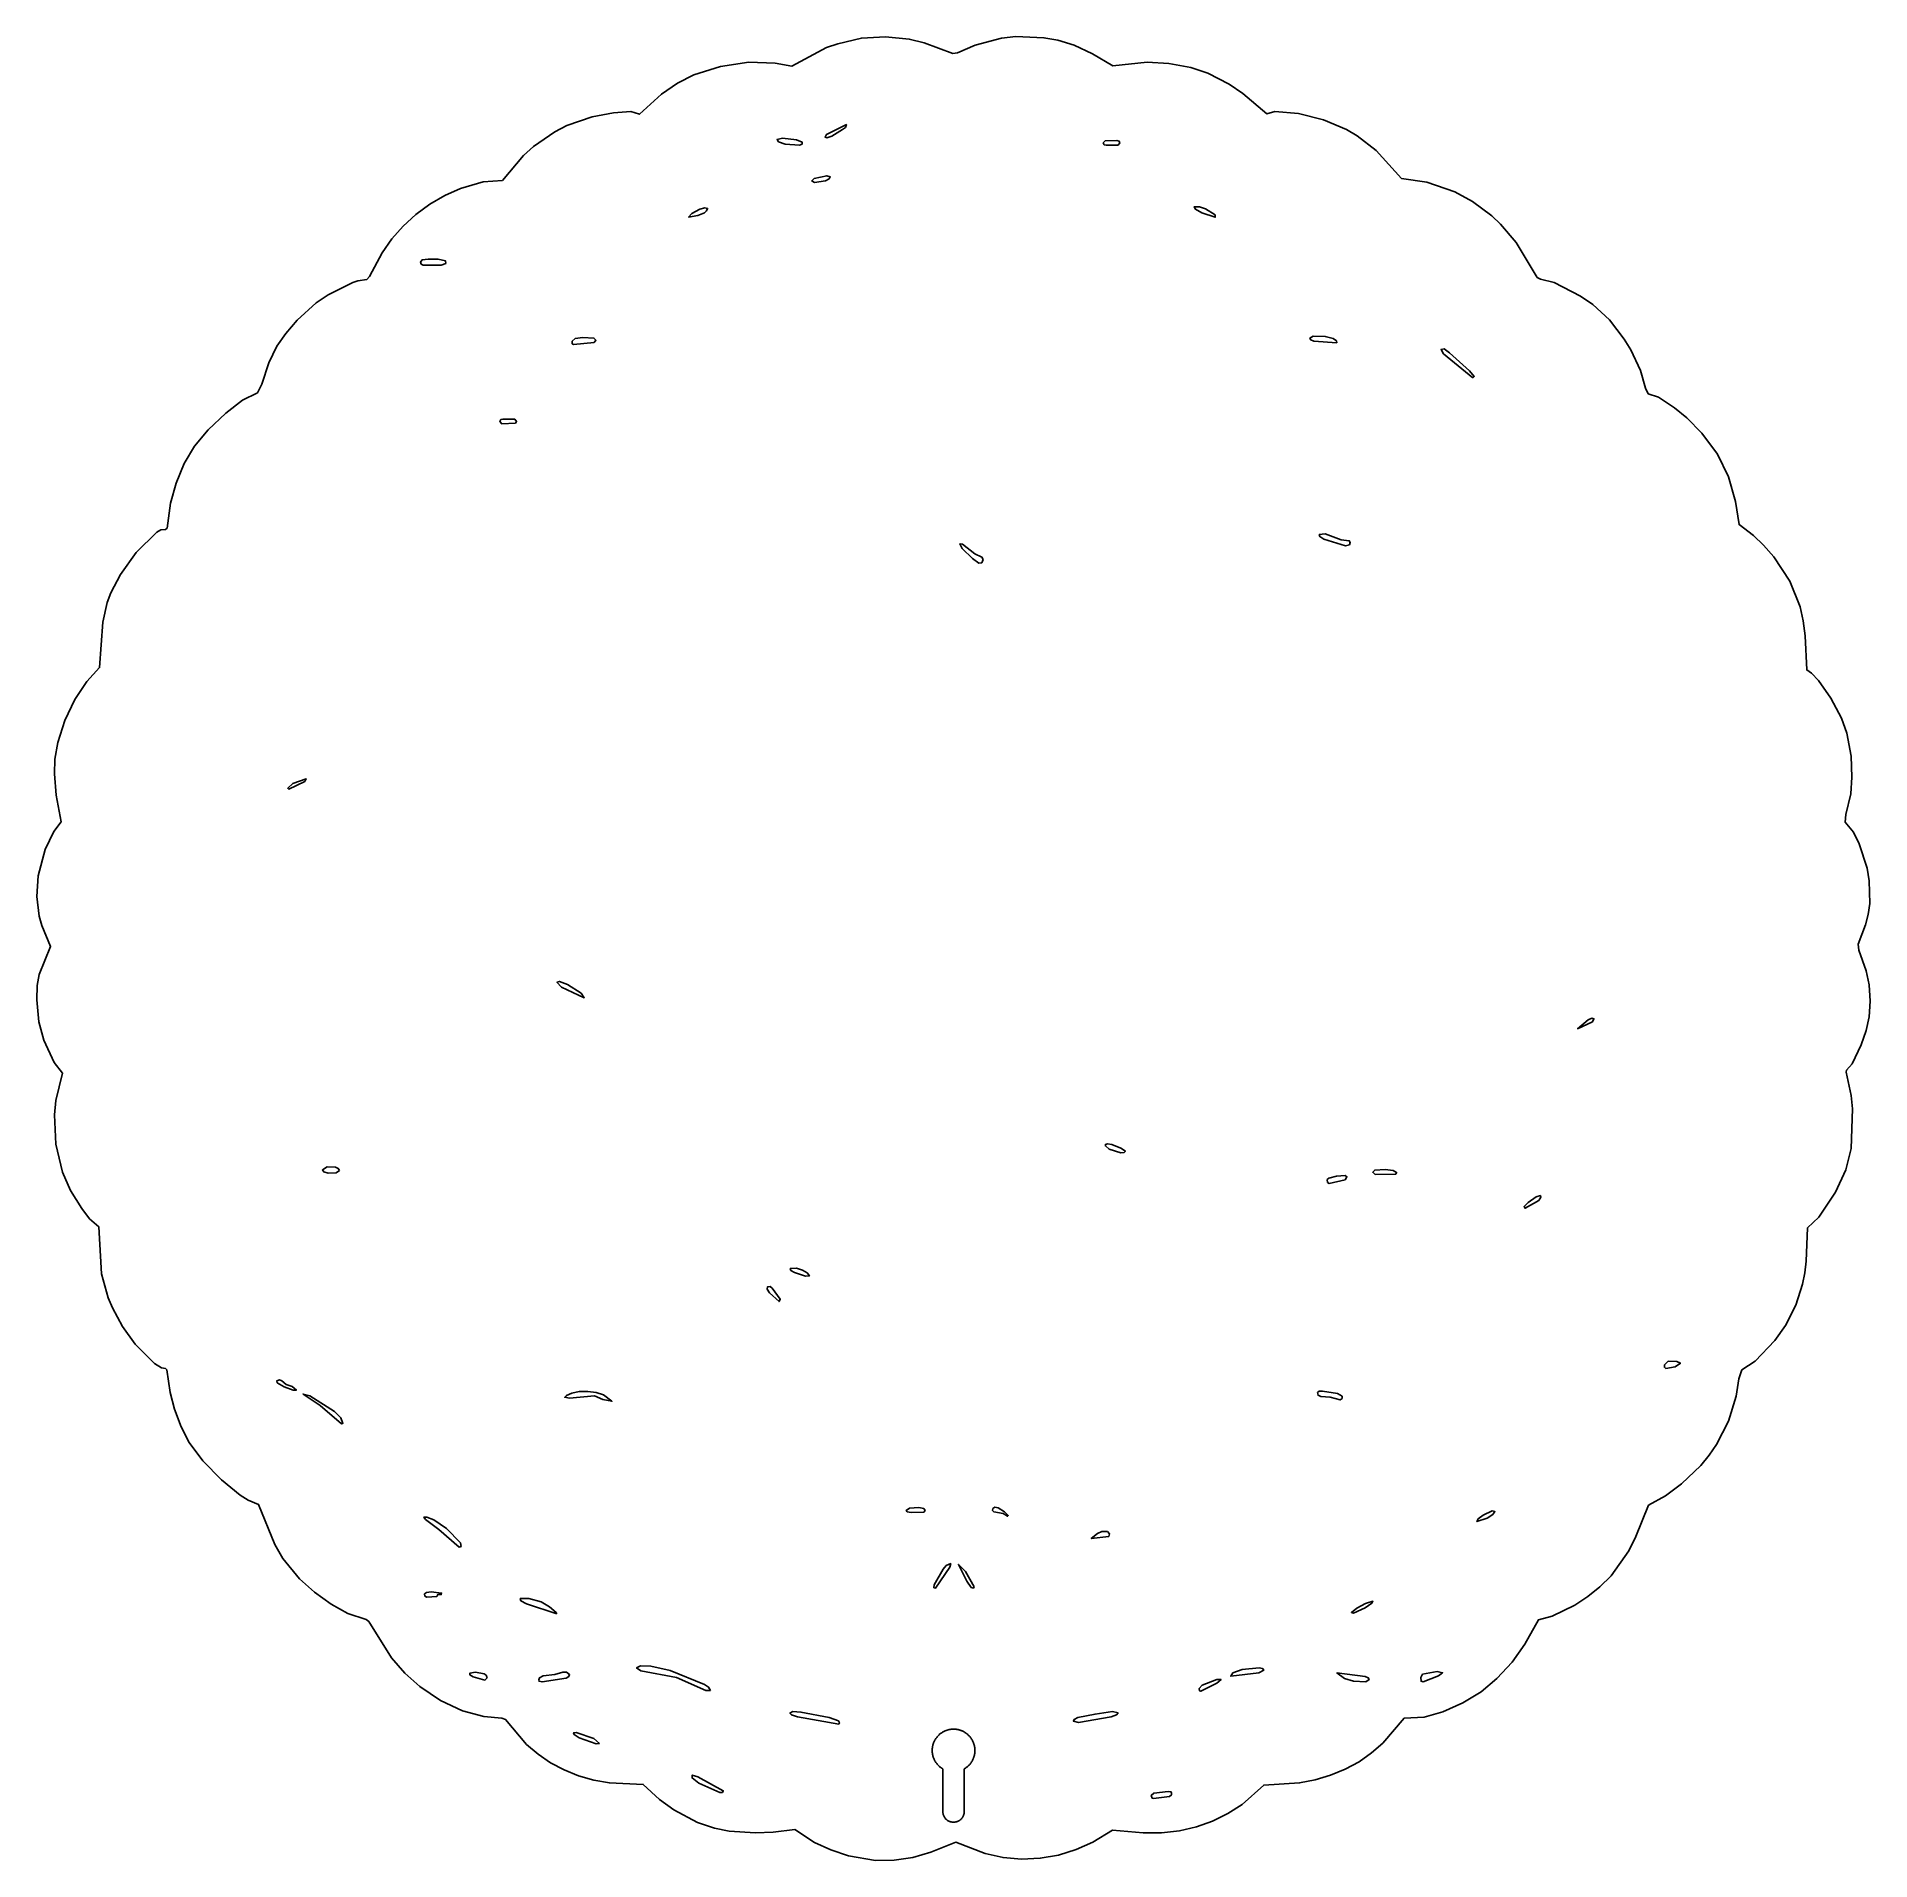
# Model space of a CAD drawing. Header units: millimetres. Extents: x 0 to 300, y 0 to 299.
import ezdxf

# ---------------------------------------------------------------- set-up
doc = ezdxf.new("R2010")
doc.units = ezdxf.units.MM
doc.layers.add('CUT', color=7, linetype='CONTINUOUS')

msp = doc.modelspace()

# ---------------------------------------------------------------- linework, layer by layer
at = {"layer": 'CUT'}
for points in [[(2.8925, 130.7673), (1.1862, 134.399), (0.332, 137.4312), (0.0289, 141.0234), (0.0893, 143.3508), (0.3949, 145.1378), (2.2672, 149.7374), (0.8342, 153.1729), (0.393, 154.7471), (0, 157.9512), (0.2407, 161.3163), (1.3791, 165.6251), (2.8024, 168.6228), (4.0169, 170.1855), (3.1733, 174.5273), (2.9013, 178.0625), (2.9935, 180.4386), (3.447, 183.1901), (4.6359, 186.7662), (6.2777, 190.2044), (8.2248, 193.1588), (10.2968, 195.4471), (10.8217, 202.918), (11.5514, 206.1197), (12.1438, 207.6804), (13.7288, 210.7253), (16.3203, 214.3196), (19.6834, 217.6228), (20.3275, 218.0282), (21.0902, 218.0932), (21.3639, 218.3211), (21.9167, 222.4233), (22.8303, 225.66), (24.18, 228.9104), (25.8361, 231.7552), (28.1035, 234.4155), (30.973, 237.1627), (33.7197, 239.2965), (36.1524, 240.502), (36.869, 241.9278), (38.0485, 245.3724), (39.3477, 248.1223), (40.8045, 250.2307), (42.6881, 252.3864), (45.8042, 255.2303), (47.7819, 256.5605), (51.7921, 258.5347), (52.6216, 258.8496), (54.0676, 259.0301), (54.502, 259.5281), (56.6019, 263.4262), (58.189, 265.711), (60.0209, 267.8137), (62.1243, 269.731), (64.4095, 271.4042), (66.8498, 272.835), (69.4429, 273.9914), (73.1489, 275.0831), (76.3083, 275.2889), (79.7623, 279.3628), (81.379, 280.8296), (84.9131, 283.2709), (86.8709, 284.2651), (91.0129, 285.6859), (94.5175, 286.3884), (97.3405, 286.5707), (98.7537, 286.1367), (102.3572, 289.4084), (104.9702, 291.2305), (107.6449, 292.6105), (112.0272, 293.9704), (116.6832, 294.6425), (120.9801, 294.524), (123.7146, 294.0171), (129.4114, 297.0546), (131.237, 297.6924), (135.1152, 298.6047), (139.0763, 298.8455), (142.9518, 298.4516), (145.4135, 297.8363), (150.0958, 296.0692), (150.8386, 296.1884), (153.7525, 297.4795), (158.0772, 298.5984), (160.4365, 298.8465), (165.0285, 298.6652), (167.3246, 298.2616), (169.9565, 297.4748), (172.9695, 296.0156), (176.3168, 294.0825), (181.9338, 294.6744), (185.4731, 294.4324), (189.0897, 293.7876), (191.8958, 292.8706), (195.3519, 291.0819), (197.5927, 289.5472), (201.538, 286.1936), (202.8494, 286.5732), (206.7577, 286.2349), (210.8137, 285.2057), (214.5883, 283.6249), (216.3583, 282.6001), (219.4444, 280.2099), (223.6338, 275.6189), (227.7782, 275.0166), (232.3544, 273.4107), (235.2158, 271.8426), (238.3929, 269.5128), (239.8478, 268.1208), (242.4159, 265.1298), (245.8342, 259.3934), (246.3641, 259.0858), (248.612, 258.5574), (252.9367, 256.3192), (254.9416, 254.9315), (257.6684, 252.417), (260.1083, 249.2494), (261.1599, 247.518), (262.7603, 244.1668), (263.5825, 241.259), (264.0287, 240.324), (265.7028, 239.7786), (268.3446, 238.0477), (270.3674, 236.3927), (272.8399, 233.8862), (275.367, 230.4404), (277.1818, 226.7198), (278.3128, 222.6968), (278.9079, 218.8786), (281.2573, 217.1256), (282.9244, 215.5217), (284.6349, 213.5944), (287.2342, 209.6349), (288.917, 205.394), (289.4379, 203.1057), (289.7477, 200.6605), (289.9961, 195.0644), (290.8072, 194.5202), (291.9298, 193.3366), (293.9733, 190.4721), (295.6817, 187.1806), (296.5446, 184.7147), (297.2718, 180.9577), (297.3957, 177.51), (297.2104, 174.7746), (296.4209, 171.4014), (296.3019, 170.1048), (297.65, 168.5107), (298.5944, 166.5984), (299.8947, 162.5767), (300.2373, 160.5251), (300.3584, 156.7783), (300.085, 154.992), (299.6516, 153.2854), (298.4235, 150.1527), (298.5147, 149.1764), (299.7505, 145.7721), (300.2328, 143.4505), (300.418, 140.8184), (300.2061, 138.2474), (299.7163, 135.9768), (298.895, 133.6325), (297.4365, 130.5305), (296.5154, 129.497), (296.4341, 129.1319), (297.2989, 125.3501), (297.4853, 123.1445), (297.3002, 116.6689), (296.419, 113.1753), (294.7067, 109.5038), (291.9791, 105.3812), (290.1283, 103.6743), (289.929, 98.2116), (289.6863, 96.2892), (289.3139, 94.4291), (288.197, 90.9577), (286.5232, 87.6638), (284.794, 85.192), (281.5716, 81.8195), (279.3719, 80.3534), (278.895, 78.9036), (278.4314, 76.0803), (277.1642, 71.9766), (275.2156, 68.1624), (274.0277, 66.3927), (272.6318, 64.6864), (269.4716, 61.6801), (266.8507, 59.7311), (264.0615, 58.1938), (262.016, 53.0432), (260.8609, 50.7291), (257.9385, 46.6418), (256.1071, 44.8094), (254.1558, 43.2264), (252.0256, 41.8162), (248.3156, 40.0051), (246.0332, 39.4159), (243.8333, 35.4164), (241.7333, 32.4918), (239.251, 29.795), (236.6479, 27.6156), (233.6629, 25.7857), (230.3755, 24.3414), (227.3071, 23.4567), (224.036, 23.2805), (220.5356, 19.2119), (218.7053, 17.5915), (216.6626, 16.1555), (214.4047, 14.9319), (211.9903, 13.9408), (209.4872, 13.1803), (206.8995, 12.695), (201.0336, 12.3381), (197.4833, 9.1565), (195.1625, 7.6559), (192.6505, 6.4155), (189.997, 5.4729), (187.2228, 4.8353), (184.2967, 4.5027), (181.2878, 4.5043), (176.2417, 4.9306), (173.0452, 3.004), (170.3174, 1.775), (167.4246, 0.8586), (164.4349, 0.3363), (161.365, 0.2117), (158.3438, 0.4594), (155.3822, 1.1048), (150.5702, 2.9972), (146.5193, 1.337), (143.5274, 0.4605), (140.4832, 0.0288), (137.4256, 0), (133.0288, 0.7276), (130.1016, 1.7014), (127.4243, 2.9025), (124.1956, 5.0715), (120.6378, 4.625), (117.7961, 4.533), (113.4391, 4.8051), (111.0533, 5.2697), (108.2471, 6.2173), (104.3665, 8.2487), (102.0199, 9.9839), (99.3874, 12.4288), (93.8259, 12.6947), (91.2931, 13.15), (88.7857, 13.8622), (86.4059, 14.8107), (84.1817, 16.0015), (82.1428, 17.3807), (80.2528, 18.9631), (76.8167, 23.0638), (76.1855, 23.2791), (73.2808, 23.5541), (69.7658, 24.5056), (66.1736, 26.213), (62.7593, 28.5032), (60.3281, 30.6934), (58.1509, 33.1731), (54.4446, 39.1119), (54.0035, 39.4386), (50.9845, 40.4715), (48.2593, 41.9856), (45.4917, 43.9612), (43.0637, 46.1446), (40.342, 49.471), (38.9947, 51.7627), (36.3584, 58.3093), (34.6677, 59.0294), (33.3578, 59.8501), (30.2746, 62.38), (27.2214, 65.494), (24.9583, 68.4677), (23.6598, 71.0649), (22.556, 73.9186), (21.8568, 76.6596), (21.3347, 80.3661), (21.0907, 80.5829), (20.4407, 80.6839), (19.2975, 81.4279), (16.1401, 84.5845), (14.0518, 87.47), (12.4161, 90.5292), (11.7351, 92.2023), (10.6401, 96.1093), (10.1618, 103.8143), (8.6782, 105.1356), (7.4055, 106.8098), (5.5515, 109.7603), (4.2496, 112.7571), (3.1483, 117.3591), (2.9008, 122.1425), (3.118, 124.5327), (4.2292, 128.9971)], [(130.2872, 282.524), (132.0405, 283.6123), (132.494, 283.9751), (132.6754, 284.4285), (129.3803, 282.7961), (129.1687, 282.3729), (129.471, 282.2822)], [(125.4202, 281.2242), (125.4202, 281.5567), (124.5133, 281.9497), (122.2159, 282.1915), (121.309, 282.0101), (121.5508, 281.6172), (122.6391, 281.2242), (124.997, 281.0428)], [(177.4759, 281.4358), (177.3247, 281.7381), (176.9922, 281.8288), (175.0575, 281.7985), (174.7552, 281.4358), (174.9063, 281.1335), (175.2389, 281.0428), (177.1736, 281.073)], [(129.2292, 275.2387), (129.864, 275.5712), (130.0152, 275.8735), (129.4408, 276.0549), (127.3852, 275.6014), (126.9922, 275.2084), (127.4456, 274.9666)], [(109.3985, 269.9787), (109.7612, 270.281), (109.9124, 270.7042), (109.4589, 270.7949), (108.6427, 270.5531), (107.3428, 269.8578), (106.7987, 269.2834), (108.3404, 269.5253)], [(193.1046, 269.6764), (191.4722, 270.6438), (190.5049, 270.9461), (189.6282, 270.9461), (189.8701, 270.5531), (190.8676, 269.9787), (193.1046, 269.2532)], [(67.0164, 261.6655), (66.9861, 262.0887), (65.7769, 262.391), (64.1445, 262.3608), (63.147, 262.2701), (62.9051, 261.8771), (62.9958, 261.5748), (63.2981, 261.4237), (66.2909, 261.4237)], [(91.3211, 248.7272), (91.6234, 249.0899), (91.2909, 249.4527), (89.5073, 249.5434), (88.2376, 249.362), (87.7237, 248.9388), (87.7237, 248.5156), (87.9353, 248.3947)], [(212.9353, 248.9993), (212.3912, 249.3922), (211.1216, 249.7248), (209.1566, 249.7852), (208.6125, 249.4527), (208.7334, 249.1504), (209.2473, 248.969), (212.9958, 248.697)], [(235.2751, 242.9231), (235.517, 243.1649), (234.731, 244.102), (231.4964, 247.0343), (230.5895, 247.6691), (230.1058, 247.6087), (230.4988, 246.8832)], [(78.4734, 235.4866), (78.6246, 235.7889), (78.3223, 236.1516), (76.3876, 236.1818), (76.0551, 236.0912), (75.9039, 235.7889), (76.2062, 235.4261)], [(215.1119, 215.5652), (215.2026, 215.9279), (215.0514, 216.2302), (213.7213, 216.4116), (211.0913, 217.3487), (210.124, 217.2883), (210.2147, 216.9255), (210.8797, 216.5023), (214.4166, 215.3838)], [(155.0756, 213.177), (154.864, 213.5398), (153.685, 214.1141), (151.6899, 215.6558), (151.2667, 215.7465), (151.6294, 214.9908), (153.3223, 213.3282), (154.3803, 212.5422), (154.8338, 212.6026)], [(43.9511, 176.8106), (44.1324, 177.2338), (41.9861, 176.4479), (41.1397, 175.6921), (41.3211, 175.5107)], [(89.205, 142.0766), (86.968, 143.4974), (85.6379, 144.0416), (85.2449, 143.8904), (86.0006, 143.0742), (89.7189, 141.3511)], [(254.9245, 137.4213), (255.1361, 137.9049), (254.7733, 137.9956), (254.199, 137.7236), (252.4456, 136.2725)], [(178.1711, 115.9884), (178.3828, 116.2), (177.627, 116.7139), (176.1457, 117.2883), (175.4202, 117.4394), (175.0877, 117.3185), (175.0877, 117.0766), (175.6923, 116.5325), (177.627, 115.9581)], [(49.604, 113.0259), (49.4227, 113.3584), (48.939, 113.6002), (47.5786, 113.6305), (46.8229, 113.1468), (47.0345, 112.8445), (47.7298, 112.6329), (49.0901, 112.6631)], [(214.3561, 111.5144), (214.6584, 112.0283), (214.3561, 112.2097), (212.9353, 112.0887), (211.7262, 111.7864), (211.4239, 111.5446), (211.4843, 111.0912), (211.7564, 110.9098)], [(222.6693, 112.4515), (222.7902, 112.7236), (222.2159, 113.0561), (220.9462, 113.2072), (219.2231, 113.1166), (218.8906, 112.7538), (219.2836, 112.391)], [(246.0974, 108.1286), (246.4299, 108.6728), (246.3694, 108.9448), (245.6439, 108.7332), (244.3743, 107.8263), (243.679, 107.1311), (243.8604, 106.859)], [(126.2364, 96.2484), (125.4505, 96.732), (124.4831, 97.0343), (123.4553, 97.0041), (123.546, 96.6716), (124.1506, 96.3088), (125.9644, 95.7344), (126.5992, 95.7647)], [(120.523, 93.7695), (120.1905, 94.0114), (119.737, 93.9811), (119.6766, 93.6184), (120.0393, 93.0138), (121.6415, 91.5627), (121.8229, 91.986)], [(268.4372, 80.8916), (269.3138, 81.466), (268.7395, 81.7683), (267.3187, 81.7985), (266.6838, 81.1939), (266.6838, 80.801), (266.8954, 80.6196)], [(41.835, 77.6571), (40.8979, 77.9594), (40.1724, 78.5942), (39.7794, 78.7453), (39.3561, 78.5942), (39.4166, 78.2617), (40.5653, 77.5664), (42.0164, 77.0222), (42.5605, 77.0525)], [(49.9668, 71.5506), (50.1784, 71.6111), (49.8156, 72.518), (48.8181, 73.5458), (44.737, 76.1153), (43.6488, 76.4176), (46.4299, 74.5132)], [(92.8628, 76.2967), (91.6536, 76.6897), (90.3235, 76.8409), (88.9027, 76.8106), (87.6633, 76.5386), (86.7866, 76.1758), (86.5146, 75.8735), (87.3005, 75.7224), (91.4118, 76.1456), (92.7419, 75.541), (94.2534, 75.2387)], [(213.8725, 75.6921), (213.9027, 76.0549), (213.1167, 76.5083), (210.6379, 76.9013), (210.124, 76.9013), (209.8217, 76.6595), (209.9426, 76.206), (210.3658, 76.0247), (211.9378, 75.8735), (213.5399, 75.4503)], [(145.5835, 57.3124), (145.3416, 57.645), (144.5254, 57.8263), (143.0139, 57.7054), (142.4698, 57.3427), (142.621, 57.1311), (143.286, 57.0101), (145.3719, 57.0706)], [(158.5823, 57.1311), (157.5242, 57.7659), (156.9801, 57.8566), (156.6476, 57.645), (156.6173, 57.3427), (156.8289, 57.1008), (158.3404, 56.859), (159.0659, 56.3753), (159.1869, 56.4962)], [(237.6331, 56.073), (238.5702, 56.6776), (238.9027, 57.1613), (238.4493, 57.252), (236.9982, 56.5869), (236.1518, 55.9823), (235.9704, 55.4987)], [(69.5254, 51.4479), (69.4347, 52.0525), (67.1373, 54.3802), (65.0514, 55.801), (63.9027, 56.2544), (63.4493, 56.2544), (63.7213, 55.8614), (65.8979, 54.229), (69.1929, 51.3269)], [(175.6318, 53.0803), (175.783, 53.5035), (175.4202, 53.8662), (174.5133, 53.8662), (173.8181, 53.564), (172.7902, 52.7175)], [(149.604, 48.0621), (149.7552, 48.6365), (149.0297, 48.3342), (148.5158, 47.7296), (147.0647, 45.1299), (147.0043, 44.6764), (147.2461, 44.5857)], [(153.5944, 44.8276), (152.1736, 47.3064), (151.0248, 48.4854), (152.3852, 45.7647), (153.1107, 44.7369), (153.4734, 44.6159)], [(65.5351, 43.2556), (65.7467, 43.5881), (66.2909, 43.5579), (66.3513, 43.7997), (64.6282, 43.9811), (63.8422, 43.8904), (63.5399, 43.6486), (63.5702, 43.3161), (63.9027, 43.1347)], [(85.2147, 40.414), (85.0938, 40.6256), (84.0357, 41.5325), (82.6754, 42.3789), (80.65, 42.9231), (79.2292, 42.8929), (79.3199, 42.5301), (80.2268, 42.0464)], [(217.6512, 41.3511), (218.7697, 42.1371), (218.9208, 42.4696), (217.7116, 42.1069), (216.2909, 41.3209), (215.4142, 40.5954), (215.7165, 40.5047)], [(73.7878, 29.8941), (73.6669, 30.3173), (73.3344, 30.5893), (71.9136, 30.8312), (70.9462, 30.6498), (70.9765, 30.3777), (71.5206, 30.0452), (73.4251, 29.5011)], [(86.7564, 29.8638), (87.2098, 30.1359), (87.3005, 30.4684), (86.7866, 30.8312), (86.182, 30.8614), (84.9124, 30.4684), (82.9777, 30.2568), (82.3731, 29.9243), (82.2522, 29.5615), (82.3126, 29.3499), (82.7963, 29.229)], [(110.3961, 27.8384), (110.0938, 28.3826), (109.4287, 28.836), (103.806, 31.1335), (100.6016, 31.8288), (98.939, 31.8892), (98.2739, 31.5265), (98.9994, 31.073), (104.8035, 29.9847), (109.6403, 27.8384)], [(200.2389, 30.7405), (201.0551, 31.1637), (200.8435, 31.4358), (200.2691, 31.5265), (197.4879, 31.2544), (195.9765, 30.7103), (195.6439, 30.1661)], [(217.7419, 29.229), (218.286, 29.622), (218.1651, 29.8941), (217.6512, 30.1057), (213.026, 30.7103), (214.2957, 29.8034), (215.7165, 29.3499)], [(229.6826, 30.2266), (230.3477, 30.7405), (229.4408, 30.9219), (227.0526, 30.4987), (226.7503, 29.9847), (226.8108, 29.3499), (227.1433, 29.2592)], [(193.3767, 29.0174), (194.0418, 29.622), (193.3465, 29.6522), (190.9281, 28.7151), (190.4746, 28.1407), (190.5049, 27.778), (190.7165, 27.7175)], [(131.436, 22.3064), (131.5266, 22.5482), (131.3453, 22.8505), (129.8338, 23.4249), (125.2086, 24.3016), (123.9087, 24.3922), (123.3948, 24.1202), (123.6669, 23.8179), (124.6343, 23.5156)], [(176.0248, 23.5156), (176.9317, 23.8481), (177.1736, 24.1504), (176.2364, 24.3922), (173.3948, 23.969), (170.5835, 23.3947), (169.9789, 23.0924), (169.858, 22.8203), (170.6742, 22.6087)], [(151.9669, 8), (151.9669, 14.9692), (152.0163, 14.9979), (152.0894, 15.043), (152.1614, 15.0899), (152.2323, 15.1385), (152.3019, 15.1888), (152.3702, 15.2408), (152.4373, 15.2945), (152.503, 15.3498), (152.5674, 15.4067), (152.6303, 15.4651), (152.6918, 15.5251), (152.7518, 15.5866), (152.8103, 15.6495), (152.8672, 15.7139), (152.9225, 15.7796), (152.9761, 15.8467), (153.0282, 15.9151), (153.0785, 15.9847), (153.1271, 16.0555), (153.1739, 16.1275), (153.219, 16.2006), (153.2622, 16.2749), (153.3037, 16.3501), (153.3432, 16.4264), (153.3809, 16.5036), (153.4167, 16.5817), (153.4505, 16.6606), (153.4824, 16.7404), (153.5123, 16.8209), (153.5403, 16.9021), (153.5662, 16.984), (153.5901, 17.0665), (153.612, 17.1496), (153.6319, 17.2331), (153.6497, 17.3172), (153.6654, 17.4016), (153.6791, 17.4864), (153.6906, 17.5716), (153.7001, 17.6569), (153.7074, 17.7425), (153.7127, 17.8283), (153.7159, 17.9141), (153.7169, 18), (153.7159, 18.0859), (153.7127, 18.1717), (153.7074, 18.2575), (153.7001, 18.3431), (153.6906, 18.4284), (153.6791, 18.5136), (153.6654, 18.5984), (153.6497, 18.6828), (153.6319, 18.7669), (153.612, 18.8504), (153.5901, 18.9335), (153.5662, 19.016), (153.5403, 19.0979), (153.5123, 19.1791), (153.4824, 19.2596), (153.4505, 19.3394), (153.4167, 19.4183), (153.3809, 19.4964), (153.3432, 19.5736), (153.3037, 19.6499), (153.2622, 19.7251), (153.219, 19.7994), (153.1739, 19.8725), (153.1271, 19.9445), (153.0785, 20.0153), (153.0282, 20.0849), (152.9761, 20.1533), (152.9225, 20.2204), (152.8672, 20.2861), (152.8103, 20.3505), (152.7518, 20.4134), (152.6918, 20.4749), (152.6303, 20.5349), (152.5674, 20.5933), (152.503, 20.6502), (152.4373, 20.7055), (152.3702, 20.7592), (152.3019, 20.8112), (152.2323, 20.8615), (152.1614, 20.9101), (152.0894, 20.957), (152.0163, 21.0021), (151.9421, 21.0453), (151.8668, 21.0867), (151.7906, 21.1263), (151.7134, 21.164), (151.6353, 21.1997), (151.5563, 21.2336), (151.4766, 21.2655), (151.396, 21.2954), (151.3148, 21.3233), (151.2329, 21.3493), (151.1504, 21.3732), (151.0674, 21.3951), (150.9838, 21.415), (150.8997, 21.4327), (150.8153, 21.4485), (150.7305, 21.4621), (150.6454, 21.4737), (150.56, 21.4831), (150.4744, 21.4905), (150.3887, 21.4958), (150.3028, 21.4989), (150.2169, 21.5), (150.131, 21.4989), (150.0452, 21.4958), (149.9595, 21.4905), (149.8739, 21.4831), (149.7885, 21.4737), (149.7034, 21.4621), (149.6186, 21.4485), (149.5341, 21.4327), (149.4501, 21.415), (149.3665, 21.3951), (149.2834, 21.3732), (149.2009, 21.3493), (149.119, 21.3233), (149.0378, 21.2954), (148.9573, 21.2655), (148.8775, 21.2336), (148.7986, 21.1997), (148.7205, 21.164), (148.6433, 21.1263), (148.567, 21.0867), (148.4918, 21.0453), (148.4176, 21.0021), (148.3444, 20.957), (148.2724, 20.9101), (148.2016, 20.8615), (148.132, 20.8112), (148.0636, 20.7592), (147.9966, 20.7055), (147.9308, 20.6502), (147.8665, 20.5933), (147.8035, 20.5349), (147.7421, 20.4749), (147.6821, 20.4134), (147.6236, 20.3505), (147.5667, 20.2861), (147.5114, 20.2204), (147.4577, 20.1533), (147.4057, 20.0849), (147.3554, 20.0153), (147.3068, 19.9445), (147.2599, 19.8725), (147.2149, 19.7994), (147.1716, 19.7251), (147.1302, 19.6499), (147.0906, 19.5736), (147.053, 19.4964), (147.0172, 19.4183), (146.9834, 19.3394), (146.9515, 19.2596), (146.9215, 19.1791), (146.8936, 19.0979), (146.8676, 19.016), (146.8437, 18.9335), (146.8218, 18.8504), (146.802, 18.7669), (146.7842, 18.6828), (146.7685, 18.5984), (146.7548, 18.5136), (146.7433, 18.4284), (146.7338, 18.3431), (146.7264, 18.2575), (146.7211, 18.1717), (146.718, 18.0859), (146.7169, 18), (146.718, 17.9141), (146.7211, 17.8283), (146.7264, 17.7425), (146.7338, 17.6569), (146.7433, 17.5716), (146.7548, 17.4864), (146.7685, 17.4016), (146.7842, 17.3172), (146.802, 17.2331), (146.8218, 17.1496), (146.8437, 17.0665), (146.8676, 16.984), (146.8936, 16.9021), (146.9215, 16.8209), (146.9515, 16.7404), (146.9834, 16.6606), (147.0172, 16.5817), (147.053, 16.5036), (147.0906, 16.4264), (147.1302, 16.3501), (147.1716, 16.2749), (147.2149, 16.2006), (147.2599, 16.1275), (147.3068, 16.0555), (147.3554, 15.9847), (147.4057, 15.9151), (147.4577, 15.8467), (147.5114, 15.7796), (147.5667, 15.7139), (147.6236, 15.6495), (147.6821, 15.5866), (147.7421, 15.5251), (147.8035, 15.4651), (147.8665, 15.4067), (147.9308, 15.3498), (147.9966, 15.2945), (148.0636, 15.2408), (148.132, 15.1888), (148.2016, 15.1385), (148.2724, 15.0899), (148.3444, 15.043), (148.4176, 14.9979), (148.4669, 14.9692), (148.4669, 8), (148.469, 7.9141), (148.4754, 7.8285), (148.4859, 7.7432), (148.5006, 7.6586), (148.5194, 7.5748), (148.5423, 7.492), (148.5692, 7.4104), (148.6001, 7.3303), (148.635, 7.2518), (148.6736, 7.1751), (148.7159, 7.1003), (148.7619, 7.0278), (148.8113, 6.9575), (148.8642, 6.8898), (148.9203, 6.8248), (148.9795, 6.7626), (149.0417, 6.7033), (149.1067, 6.6472), (149.1745, 6.5944), (149.2447, 6.5449), (149.3173, 6.499), (149.392, 6.4566), (149.4687, 6.418), (149.5472, 6.3832), (149.6274, 6.3523), (149.7089, 6.3254), (149.7917, 6.3024), (149.8755, 6.2836), (149.9602, 6.2689), (150.0454, 6.2584), (150.1311, 6.2521), (150.2169, 6.25), (150.3028, 6.2521), (150.3885, 6.2584), (150.4737, 6.2689), (150.5583, 6.2836), (150.6421, 6.3024), (150.7249, 6.3254), (150.8065, 6.3523), (150.8866, 6.3832), (150.9652, 6.418), (151.0419, 6.4566), (151.1166, 6.499), (151.1892, 6.5449), (151.2594, 6.5944), (151.3271, 6.6472), (151.3922, 6.7033), (151.4544, 6.7626), (151.5136, 6.8248), (151.5697, 6.8898), (151.6225, 6.9575), (151.672, 7.0278), (151.718, 7.1003), (151.7603, 7.1751), (151.7989, 7.2518), (151.8337, 7.3303), (151.8646, 7.4104), (151.8916, 7.492), (151.9145, 7.5748), (151.9333, 7.6586), (151.948, 7.7432), (151.9585, 7.8285), (151.9648, 7.9141)], [(92.228, 19.1625), (91.2606, 19.9787), (88.3888, 20.9461), (87.9656, 20.9158), (88.0865, 20.6135), (88.9027, 20.0996), (91.6838, 19.102)], [(112.361, 11.0912), (112.4819, 11.3935), (108.3404, 13.6909), (107.4033, 13.963), (107.3731, 13.5095), (108.4916, 12.6631), (111.9075, 11.1214)], [(185.6077, 10.4563), (185.91, 10.7284), (185.9402, 11.0609), (185.8193, 11.2423), (185.3658, 11.3028), (183.0381, 11.0307), (182.6149, 10.6377), (182.7358, 10.2145), (182.9777, 10.154)]]:
    msp.add_lwpolyline(points, close=True, dxfattribs=at)

doc.saveas('drawing.dxf')
